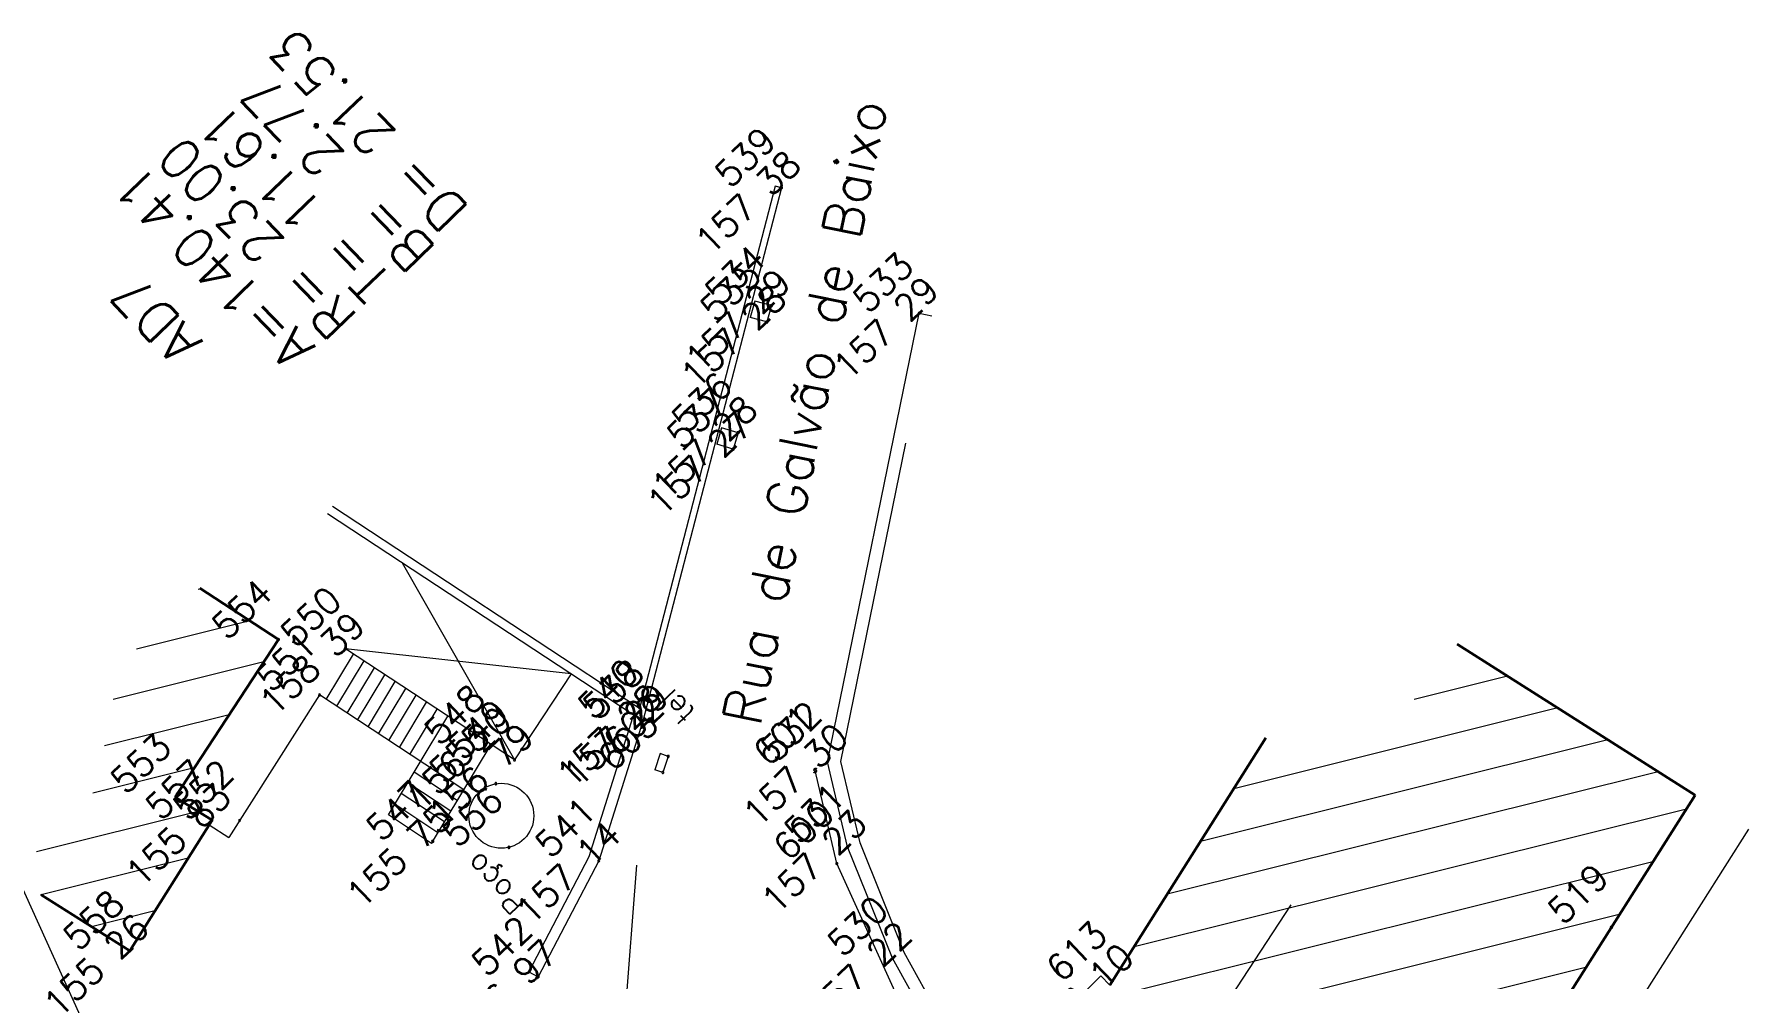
# Model space of a CAD drawing. Header units: millimetres. Extents: x -16 to 1007, y 828 to 1356.
# Drawn here: x 693.02 to 732.83, y 1237.58 to 1259.51 of the extents above; entities that cross this region are included whole.
import ezdxf
from ezdxf.enums import TextEntityAlignment as Align

# ---------------------------------------------------------------- set-up
doc = ezdxf.new("R2010")
doc.units = ezdxf.units.MM
doc.header["$LTSCALE"] = 4
for name, pattern in [('CONTINUOUS1', [0, 0, 0]), ('DASHED', [0.75, 0.5, -0.25]), ('DGN2', [8.182077, 4.091038, -4.091038])]:
    doc.linetypes.add(name, pattern=pattern)
doc.layers.get('0').update_dxf_attribs({"linetype": 'CONTINUOUS1', "lineweight": 0})
for name, color, linetype, lineweight, true_color in [('1', 1, 'DASHED', 0, 0xff0000), ('19', 4, 'CONTINUOUS1', 0, 0x00ffff), ('20', 4, 'CONTINUOUS1', 0, 0x00ffff), ('56', 6, 'CONTINUOUS1', 0, 0xff00ff), ('6', 2, 'CONTINUOUS1', 0, 0xffff00), ('7', 6, 'CONTINUOUS1', 0, 0xff00ff)]:
    doc.layers.add(name, color=color, linetype=linetype, lineweight=lineweight, true_color=true_color)
for name, color, linetype, lineweight in [('10', 7, 'CONTINUOUS1', 0), ('12', 7, 'CONTINUOUS1', 0), ('13', 7, 'CONTINUOUS1', 0), ('17', 7, 'CONTINUOUS1', 0), ('2', 7, 'CONTINUOUS1', 0), ('57', 7, 'CONTINUOUS1', 0), ('Level 1', 7, 'Continuous', 0)]:
    doc.layers.add(name, color=color, linetype=linetype, lineweight=lineweight)
doc.styles.get("Standard").update_dxf_attribs({"font": 'txt_____.ttf'})

# ---------------------------------------------------------------- blocks, each defined once
blk = doc.blocks.new('anonymous7')
at = {"layer": 'Level 1', "color": 7}
for s, p in [('D= 21.53', (2.813, 2.485)), ('B=  2.77', (2.099, 1.497)), ('T= 11.61', (1.103, 0.801)), ('R= 23.00', (0.224, -0.016)), ('A=140.41', (-0.781, -0.703)), ('AD7 ', (-2.344, -1.675))]:
    blk.add_text(s, height=0.9, rotation=134, dxfattribs=at).set_placement(p, align=Align.CENTER)
blk = doc.blocks.new('anonymous')
at = {"layer": '1', "color": 7, "linetype": 'Continuous'}
blk.add_lwpolyline([(-51.095, 42.815), (-53.103, 46.446), (-54.147, 49.031), (-54.613, 51.007), (-52.483, 61.423)], dxfattribs=at)
at = {"layer": '1', "color": 7, "linetype": 'DGN2', "flags": 128}
for points in [[(-50.832, 42.96), (-52.832, 46.576), (-53.86, 49.122), (-54.306, 51.011), (-52.189, 61.363)], [(-51.116, 43.195), (-48.27, 46.037)]]:
    blk.add_lwpolyline(points, dxfattribs=at)
at = {"layer": '1', "color": 7, "flags": 128}
for points in [[(-52.483, 61.423), (-52.189, 61.363)], [(-48.058, 45.824), (-48.27, 46.037)]]:
    blk.add_lwpolyline(points, dxfattribs=at)
at = {"layer": '10', "color": 7, "linetype": 'CONTINUOUS1'}
for p, q in [((-66.255, 52.456), (-65.62, 53.507)), ((-66.012, 52.296), (-65.378, 53.348)), ((-65.77, 52.137), (-65.136, 53.188)), ((-65.527, 51.977), (-64.893, 53.029)), ((-65.285, 51.818), (-64.651, 52.869)), ((-65.042, 51.659), (-64.408, 52.71)), ((-64.8, 51.499), (-64.166, 52.551)), ((-64.557, 51.34), (-63.923, 52.391)), ((-64.315, 51.18), (-63.681, 52.232)), ((-64.813, 49.773), (-63.43, 52.067)), ((-68.977, 49.541), (-68.519, 49.253))]:
    blk.add_line(p, q, dxfattribs=at)
at = {"layer": '10', "color": 7, "linetype": 'CONTINUOUS1', "flags": 128}
for points in [[(-66.411, 52.559), (-68.519, 49.253)], [(-63.81, 49.113), (-62.426, 51.407)], [(-50.797, 41.783), (-52.421, 44.303), (-54.4, 48.646), (-54.9, 50.805)]]:
    blk.add_lwpolyline(points, dxfattribs=at)
at = {"layer": '12', "color": 7, "flags": 128}
blk.add_lwpolyline([(-58.775, 51.95, 0.075, 0.0000075, 1), (-58.721, 52.002, 0.075, 0.0000075, 1), (-58.775, 51.95, 0.075, 0.0000075, 1)], format="xyseb", dxfattribs=at)
at = {"layer": '17', "color": 7, "flags": 128}
blk.add_lwpolyline([(-54.927, 50.779, 0.075, 0.0000075, 1), (-54.873, 50.831, 0.075, 0.0000075, 1), (-54.927, 50.779, 0.075, 0.0000075, 1)], format="xyseb", dxfattribs=at)
at = {"layer": '19', "color": 5, "true_color": 0x0000ff}
blk.add_circle((-62.189, 49.754), 0.754, dxfattribs=at)
at = {"layer": '2', "color": 7, "flags": 128}
for points in [[(-55.829, 64.371), (-58.984, 52.246)], [(-55.683, 64.333), (-58.905, 51.954)], [(-55.683, 64.333), (-55.829, 64.371)], [(-56.303, 61.704), (-56.407, 61.324)], [(-56.021, 61.219), (-56.407, 61.324)], [(-55.917, 61.599), (-56.303, 61.704)], [(-55.917, 61.599), (-56.021, 61.219)], [(-57.076, 58.757), (-57.186, 58.379)], [(-56.692, 58.645), (-57.076, 58.757)], [(-56.692, 58.645), (-56.802, 58.267)], [(-56.802, 58.267), (-57.186, 58.379)], [(-58.905, 51.954), (-59.927, 48.707), (-61.331, 46.017)], [(-58.502, 51.197), (-58.628, 50.824)], [(-58.312, 51.133), (-58.502, 51.197)], [(-58.312, 51.133), (-58.439, 50.76)], [(-58.439, 50.76), (-58.628, 50.824)], [(-61.553, 46.133), (-61.331, 46.017)]]:
    blk.add_lwpolyline(points, dxfattribs=at)
at = {"layer": '2', "color": 7}
blk.add_lwpolyline([(-59.143, 52.029), (-60.159, 48.803), (-61.553, 46.133)], dxfattribs=at)
at = {"layer": '20', "color": 1, "linetype": 'Continuous', "lineweight": 13, "true_color": 0xff0000}
for p, q in [((-73.937, 49.45), (-64.891, 29.508)), ((-59.047, 48.608), (-60.546, 29.367)), ((-57.112, 27.493), (-43.845, 47.683))]:
    blk.add_line(p, q, dxfattribs=at)
at = {"layer": '6', "color": 7, "linetype": 'CONTINUOUS1'}
for p, q in [((-69.167, 55.025), (-69.226, 55.01)), ((-68.028, 54.278), (-70.664, 53.621)), ((-67.705, 53.328), (-71.203, 52.456)), ((-38.822, 52.997), (-40.993, 52.456)), ((-37.656, 52.257), (-45.177, 50.382)), ((-68.512, 52.096), (-71.404, 51.375)), ((-36.49, 51.517), (-45.951, 49.158)), ((-69.32, 50.864), (-71.673, 50.277)), ((-35.324, 50.777), (-46.724, 47.935)), ((-69.233, 49.855), (-72.985, 48.92)), ((-34.668, 49.91), (-47.497, 46.712)), ((-39.16, 40.084), (-33.222, 49.444)), ((-69.464, 48.767), (-72.877, 47.916)), ((-35.448, 48.685), (-47.735, 45.622)), ((-70.232, 47.545), (-71.704, 47.178)), ((-36.229, 47.46), (-46.561, 44.884)), ((-37.009, 46.235), (-45.386, 44.146))]:
    blk.add_line(p, q, dxfattribs=at)
at = {"layer": '6', "color": 7, "linetype": 'CONTINUOUS1', "lineweight": 30}
for p, q in [((-69.193, 55.042), (-67.366, 53.845)), ((-39.989, 53.737), (-34.464, 50.232)), ((-44.433, 51.56), (-48.058, 45.824)), ((-69.762, 50.188), (-68.908, 49.651)), ((-40.336, 40.975), (-34.464, 50.232)), ((-72.877, 47.916), (-70.815, 46.619))]:
    blk.add_line(p, q, dxfattribs=at)
for points in [[(-69.762, 50.188), (-67.366, 53.845)], [(-68.908, 49.651), (-70.815, 46.619)]]:
    blk.add_lwpolyline(points, dxfattribs=at)
at = {"layer": '6', "color": 7, "linetype": 'CONTINUOUS1'}
blk.add_point((-72.877, 47.916), dxfattribs=at)
at = {"layer": '7', "color": 7, "linetype": 'CONTINUOUS1'}
for p, q in [((-58.984, 52.246), (-66.113, 56.934)), ((-58.905, 51.954), (-66.223, 56.767)), ((-61.883, 51.05), (-65.804, 53.628)), ((-60.569, 53.049), (-61.883, 51.05)), ((-63.061, 50.355), (-66.411, 52.559)), ((-63.211, 50.107), (-64.214, 50.767)), ((-63.51, 49.61), (-64.514, 50.27)), ((-63.36, 49.858), (-64.364, 50.518)), ((-63.81, 49.113), (-64.813, 49.773)), ((-63.66, 49.361), (-64.664, 50.021))]:
    blk.add_line(p, q, dxfattribs=at)
at = {"layer": '7', "color": 7, "linetype": 'CONTINUOUS1', "flags": 128}
for points in [[(-64.489, 55.627), (-61.883, 51.05)], [(-60.569, 53.049), (-65.804, 53.628)]]:
    blk.add_lwpolyline(points, dxfattribs=at)
at = {"color": 7, "linetype": 'Continuous', "lineweight": 0}
blk.add_blockref('anonymous7', (-67.766, 63.486), dxfattribs=at)
at = {"layer": '10', "color": 7, "linetype": 'CONTINUOUS1'}
blk.add_text('Poço', height=0.5, rotation=134, dxfattribs=at).set_placement((-61.93, 47.405), align=Align.TOP_LEFT)
at = {"layer": '12', "color": 7}
blk.add_text('tel', height=0.5, rotation=134, dxfattribs=at).set_placement((-57.929, 52.458), align=Align.CENTER)
at = {"layer": 'Level 1', "color": 7}
blk.add_text('Rua de Galvão de Baixo', height=0.9, rotation=78.4422, dxfattribs=at).set_placement((-57.062, 51.977), align=Align.TOP_LEFT)

msp = doc.modelspace()

# ---------------------------------------------------------------- linework, layer by layer
at = {"layer": '13', "linetype": 'Continuous', "lineweight": 0}
for points in [[(710.352, 1255.928, 1), (710.388, 1255.963, 1), (710.352, 1255.928, 1)], [(710.118, 1253.194, 1), (710.154, 1253.229, 1), (710.118, 1253.194, 1)], [(713.553, 1253.018, 1), (713.589, 1253.053, 1), (713.553, 1253.018, 1)], [(710.015, 1252.814, 1), (710.051, 1252.849, 1), (710.015, 1252.814, 1)], [(709.344, 1250.241, 1), (709.38, 1250.275, 1), (709.344, 1250.241, 1)], [(709.233, 1249.862, 1), (709.269, 1249.897, 1), (709.233, 1249.862, 1)], [(700.231, 1245.223, 1), (700.267, 1245.258, 1), (700.231, 1245.223, 1)], [(707.13, 1243.55, 1), (707.166, 1243.584, 1), (707.13, 1243.55, 1)], [(707.287, 1243.571, 1), (707.323, 1243.606, 1), (707.287, 1243.571, 1)], [(703.599, 1242.985, 1), (703.635, 1243.02, 1), (703.599, 1242.985, 1)], [(704.152, 1242.645, 1), (704.188, 1242.679, 1), (704.152, 1242.645, 1)], [(711.423, 1242.602, 1), (711.459, 1242.636, 1), (711.423, 1242.602, 1)], [(697.128, 1241.246, 1), (697.164, 1241.281, 1), (697.128, 1241.246, 1)], [(702.253, 1240.754, 1), (702.289, 1240.789, 1), (702.253, 1240.754, 1)], [(711.889, 1240.626, 1), (711.925, 1240.66, 1), (711.889, 1240.626, 1)], [(706.109, 1240.302, 1), (706.145, 1240.337, 1), (706.109, 1240.302, 1)], [(695.221, 1238.214, 1), (695.257, 1238.249, 1), (695.221, 1238.214, 1)], [(712.933, 1238.041, 1), (712.969, 1238.076, 1), (712.933, 1238.041, 1)], [(704.704, 1237.612, 1), (704.74, 1237.647, 1), (704.704, 1237.612, 1)]]:
    msp.add_lwpolyline(points, format="xyb", dxfattribs=at)
at = {"layer": '56', "linetype": 'Continuous', "lineweight": 0}
for points in [[(710.352, 1255.928, 1), (710.388, 1255.963, 1), (710.352, 1255.928, 1)], [(710.118, 1253.194, 1), (710.154, 1253.229, 1), (710.118, 1253.194, 1)], [(713.553, 1253.018, 1), (713.589, 1253.053, 1), (713.553, 1253.018, 1)], [(710.015, 1252.814, 1), (710.051, 1252.849, 1), (710.015, 1252.814, 1)], [(709.344, 1250.241, 1), (709.38, 1250.275, 1), (709.344, 1250.241, 1)], [(709.233, 1249.862, 1), (709.269, 1249.897, 1), (709.233, 1249.862, 1)], [(698.669, 1245.44, 1), (698.705, 1245.475, 1), (698.669, 1245.44, 1)], [(700.231, 1245.223, 1), (700.267, 1245.258, 1), (700.231, 1245.223, 1)], [(699.625, 1244.154, 1), (699.661, 1244.188, 1), (699.625, 1244.154, 1)], [(707.13, 1243.55, 1), (707.166, 1243.584, 1), (707.13, 1243.55, 1)], [(707.287, 1243.571, 1), (707.323, 1243.606, 1), (707.287, 1243.571, 1)], [(703.599, 1242.985, 1), (703.635, 1243.02, 1), (703.599, 1242.985, 1)], [(704.152, 1242.645, 1), (704.188, 1242.679, 1), (704.152, 1242.645, 1)], [(711.423, 1242.602, 1), (711.459, 1242.636, 1), (711.423, 1242.602, 1)], [(696.319, 1241.853, 1), (696.355, 1241.888, 1), (696.319, 1241.853, 1)], [(703.72, 1242.093, 1), (703.756, 1242.128, 1), (703.72, 1242.093, 1)], [(697.128, 1241.246, 1), (697.164, 1241.281, 1), (697.128, 1241.246, 1)], [(697.766, 1241.24, 1), (697.802, 1241.275, 1), (697.766, 1241.24, 1)], [(702.253, 1240.754, 1), (702.289, 1240.789, 1), (702.253, 1240.754, 1)], [(704.024, 1240.616, 1), (704.06, 1240.651, 1), (704.024, 1240.616, 1)], [(711.889, 1240.626, 1), (711.925, 1240.66, 1), (711.889, 1240.626, 1)], [(706.109, 1240.302, 1), (706.145, 1240.337, 1), (706.109, 1240.302, 1)], [(711.636, 1240.241, 1), (711.672, 1240.276, 1), (711.636, 1240.241, 1)], [(729.624, 1238.757, 1), (729.66, 1238.791, 1), (729.624, 1238.757, 1)], [(695.221, 1238.214, 1), (695.257, 1238.249, 1), (695.221, 1238.214, 1)], [(712.933, 1238.041, 1), (712.969, 1238.076, 1), (712.933, 1238.041, 1)], [(704.704, 1237.612, 1), (704.74, 1237.647, 1), (704.704, 1237.612, 1)]]:
    msp.add_lwpolyline(points, format="xyb", dxfattribs=at)
at = {"layer": '57', "linetype": 'Continuous', "lineweight": 0}
for points in [[(707.723, 1242.728, 1), (707.759, 1242.762, 1), (707.723, 1242.728, 1)], [(707.597, 1242.355, 1), (707.633, 1242.39, 1), (707.597, 1242.355, 1)], [(711.135, 1242.4, 1), (711.171, 1242.435, 1), (711.135, 1242.4, 1)]]:
    msp.add_lwpolyline(points, format="xyb", dxfattribs=at)

# ---------------------------------------------------------------- block references
at = {"color": 7, "linetype": 'Continuous', "lineweight": 0}
msp.add_blockref('anonymous', (766.054, 1191.612), dxfattribs=at)

# ---------------------------------------------------------------- texts
at = {"layer": '13', "linetype": 'Continuous', "lineweight": 0}
for s, p in [('157 38 ', (709.945, 1255.535)), ('157 29 ', (709.711, 1252.801)), ('157 29 ', (713.146, 1252.625)), ('157 28 ', (709.608, 1252.421)), ('157 28 ', (708.936, 1249.847)), ('157 27 ', (708.826, 1249.469)), ('158 39 ', (699.824, 1244.83)), ('157 28 ', (706.723, 1243.156)), ('157 29 ', (706.88, 1243.178)), ('156 20 ', (703.228, 1242.627)), ('156 79 ', (703.745, 1242.251)), ('157 30 ', (711.051, 1242.243)), ('155 83 ', (696.72, 1240.853)), ('155 75 ', (701.846, 1240.361)), ('157 23 ', (711.481, 1240.232)), ('157 14 ', (705.773, 1239.978)), ('155 26 ', (694.813, 1237.82)), ('157 22 ', (712.525, 1237.648)), ('156 97 ', (704.297, 1237.219)), ('158 10 ', (717.678, 1237.13))]:
    msp.add_text(s, height=0.6, rotation=44, dxfattribs=at).set_placement(p, align=Align.CENTER)
at = {"layer": '56', "linetype": 'Continuous', "lineweight": 0}
for s, p in [('539', (709.734, 1256.443)), ('534', (709.5, 1253.709)), ('535', (709.396, 1253.329)), ('533', (712.934, 1253.533)), ('536', (708.725, 1250.755)), ('537', (708.615, 1250.377)), ('554', (698.05, 1245.955)), ('550', (699.649, 1245.773)), ('551', (699.078, 1244.738)), ('540', (706.548, 1244.099)), ('538', (706.669, 1244.086)), ('548', (702.981, 1243.5)), ('549', (703.534, 1243.159)), ('532', (710.804, 1243.116)), ('555', (703.102, 1242.608)), ('553', (695.7, 1242.368)), ('557', (696.509, 1241.761)), ('552', (697.147, 1241.755)), ('547', (701.635, 1241.269)), ('556', (703.405, 1241.131)), ('531', (711.342, 1241.21)), ('541', (705.562, 1240.886)), ('600', (711.089, 1240.826)), ('519', (729.077, 1239.341)), ('558', (694.602, 1238.729)), ('530', (712.35, 1238.591)), ('542', (704.085, 1238.127))]:
    msp.add_text(s, height=0.6, rotation=44, dxfattribs=at).set_placement(p, align=Align.CENTER)
at = {"layer": '57', "linetype": 'Continuous', "lineweight": 0}
for s, p in [('603', (707.014, 1242.904)), ('602', (707.141, 1243.277)), ('601', (710.625, 1243.019)), ('613', (717.431, 1238.004))]:
    msp.add_text(s, height=0.6, rotation=44, dxfattribs=at).set_placement(p, align=Align.CENTER)

doc.saveas('drawing.dxf')
